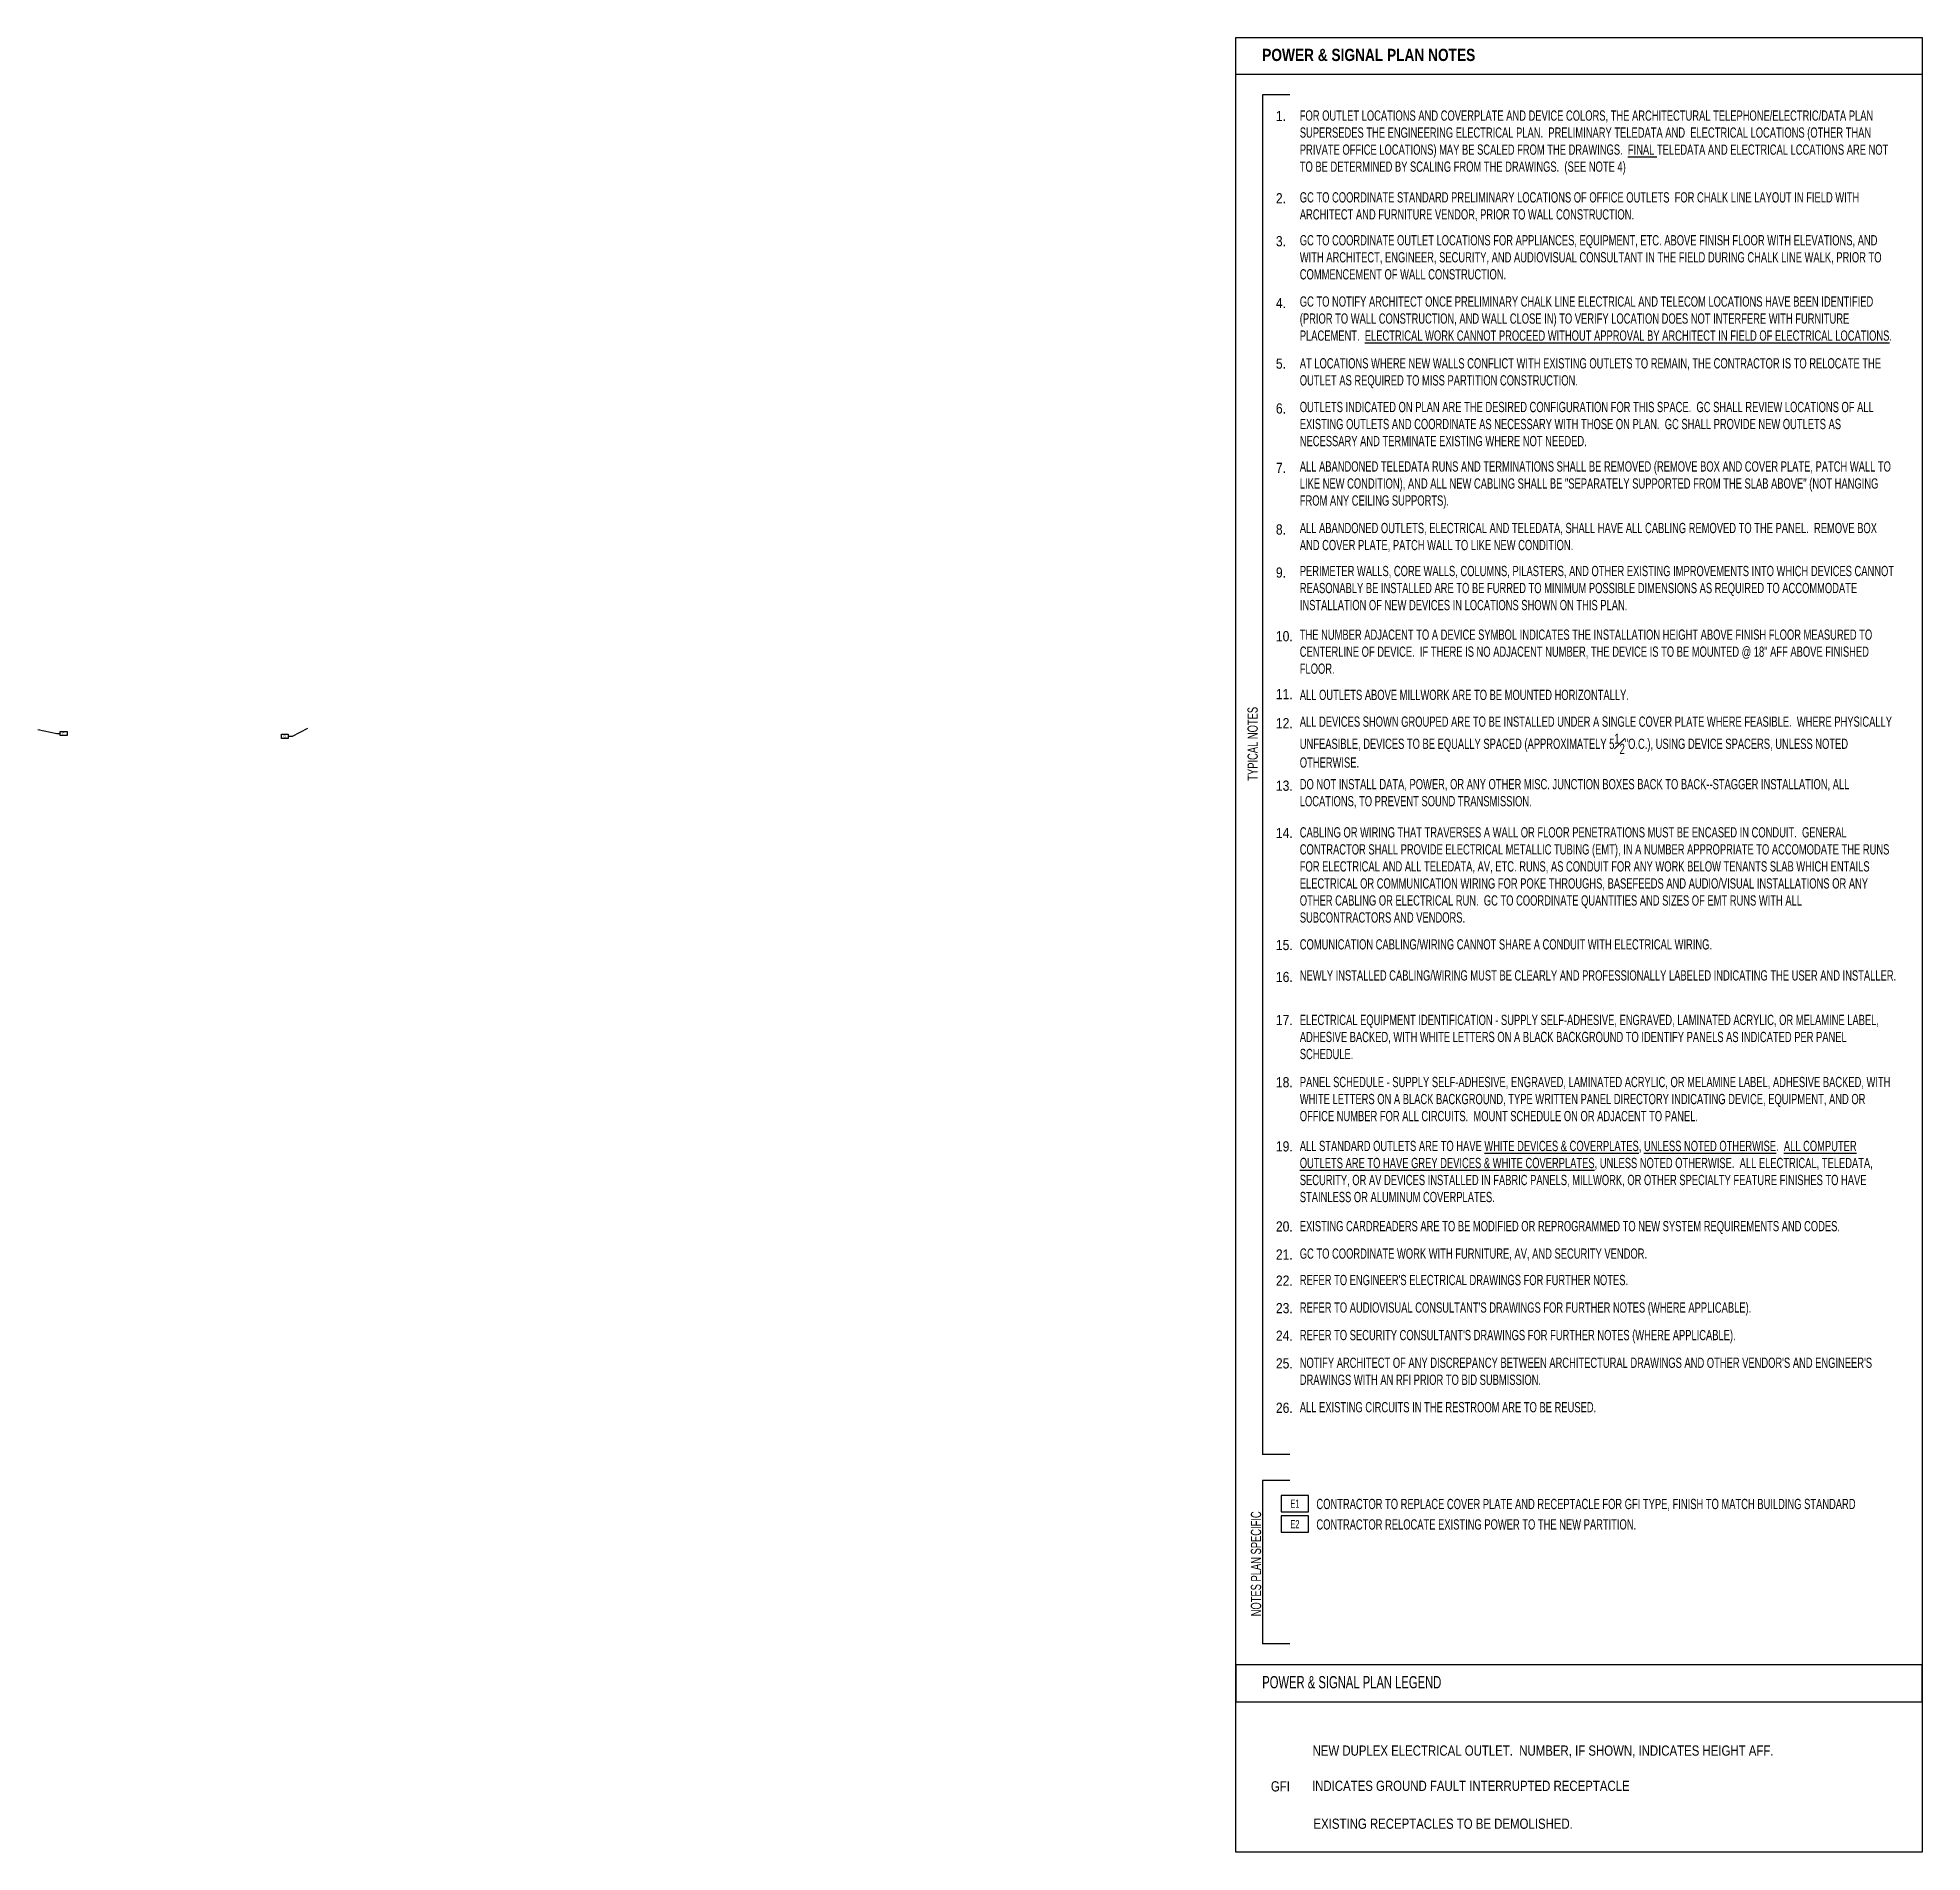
# Model space of a CAD drawing. Header units: inches. Extents: x 561 to 2407, y -505 to 1272.
import ezdxf
from ezdxf.enums import TextEntityAlignment as Align

# ---------------------------------------------------------------- set-up
doc = ezdxf.new("R2010")
doc.units = ezdxf.units.IN
doc.header["$LTSCALE"] = 96
doc.header["$MEASUREMENT"] = 0
doc.layers.add('A-Anno-PwrS', color=7, linetype='Continuous')
doc.layers.add('Legend 300$0$A-Anno-PwrS', color=7, linetype='Continuous')
doc.styles.add('Legend 300$0$OTJ_Title1', font='ARIALN.TTF')
doc.styles.add('Legend 300$0$XFINE_1-8', font='ARIALN.TTF', dxfattribs={"width": 0.8, "height": 8})
doc.styles.add('OTJ_Title1', font='arialbd.ttf')
doc.styles.add('XFINE', font='helvlght.shx', dxfattribs={"width": 0.85, "bigfont": 'special.shx'})
doc.styles.add('XFINE_0', font='ARIALN.TTF', dxfattribs={"width": 0.8})
doc.styles.add('XFINE_1-2', font='ARIALN.TTF', dxfattribs={"width": 0.8, "height": 2.5})
doc.styles.add('XFINE_1-8', font='ARIALN.TTF', dxfattribs={"width": 0.8, "height": 10})
doc.dimstyles.new('OTJ_1-2', dxfattribs={"dimscale": 24, "dimtxt": 0.09375, "dimasz": 0.09375, "dimexe": 0.0625, "dimexo": 0.15625, "dimgap": 0.046875, "dimtad": 1, "dimdec": 3, "dimzin": 3, "dimdsep": 46, "dimlunit": 4, "dimtxsty": 'XFINE_1-2', "dimblk": 'ARCHTICK', "dimcen": 0.09, "dimdle": 0.0625, "dimclrd": 15, "dimclre": 15, "dimclrt": 7, "dimadec": 0, "dimazin": 0, "dimtfac": 0.75, "dimtdec": 3, "dimtix": 1, "dimtmove": 1, "dimatfit": 3, "dimfxl": 1, "dimfrac": 1, "dimtolj": 1, "dimtzin": 0, "dimarcsym": 0})

# ---------------------------------------------------------------- blocks, each defined once
blk = doc.blocks.new('multi-note')
at = {"color": 4}
blk.add_lwpolyline([(-1.67, -1), (1.67, -1), (1.67, 1), (-1.67, 1)], close=True, dxfattribs=at)
at = {"color": 0, "style": 'XFINE_0', "width": 0.8}
blk.add_attdef('MULTI-NOTE', text='', height=1, dxfattribs=at).set_placement((0, 0), align=Align.MIDDLE_CENTER)
blk = doc.blocks.new('_ArchTick')
at = {"color": 0, "linetype": 'ByBlock', "const_width": 0.15}
blk.add_lwpolyline([(-0.5, -0.5), (0.5, 0.5)], dxfattribs=at)

msp = doc.modelspace()

# ---------------------------------------------------------------- linework, layer by layer
at = {"layer": 'A-Anno-PwrS'}
for p, q in [((1760.8, 1215.7), (1760.8, -115.8)), ((1787.3, 1215.7), (1760.8, 1215.7)), ((1787.3, -115.8), (1760.8, -115.8)), ((1760.8, -141.2), (1760.8, -300.9)), ((1787.3, -141.2), (1760.8, -141.2)), ((1787.3, -300.9), (1760.8, -300.9))]:
    msp.add_line(p, q, dxfattribs=at)
at = {"layer": 'A-Anno-PwrS', "color": 5}
for points in [[(1734.4, 1271.8), (2406.8, 1271.8), (2406.8, -505.2), (1734.4, -505.2)], [(1734.4, 1271.8), (2406.8, 1271.8), (2406.8, 1235.8), (1734.4, 1235.8)]]:
    msp.add_lwpolyline(points, close=True, dxfattribs=at)
at = {"layer": 'Legend 300$0$A-Anno-PwrS', "color": 5}
msp.add_lwpolyline([(1734.4, -357.7), (2406.8, -357.7), (2406.8, -321.7), (1734.4, -321.7)], close=True, dxfattribs=at)

# ---------------------------------------------------------------- block references
at = {"layer": 'A-Anno-PwrS'}
ref = msp.add_blockref('multi-note', (586.7, 590.5), dxfattribs=dict(at, xscale=-2, yscale=2, zscale=2))
ref.add_attrib('MULTI-NOTE', 'E1', dxfattribs={"layer": '0', "color": 0, "height": 2, "style": 'XFINE_0', "width": 0.8}).set_placement((586.9, 590.5), align=Align.MIDDLE_CENTER)
ref = msp.add_blockref('multi-note', (803.3, 587.6), dxfattribs=dict(at, xscale=-2, yscale=2, zscale=2))
ref.add_attrib('MULTI-NOTE', 'E1', dxfattribs={"layer": '0', "color": 0, "height": 2, "style": 'XFINE_0', "width": 0.8}).set_placement((803.5, 587.6), align=Align.MIDDLE_CENTER)
at = {"layer": 'A-Anno-PwrS', "xscale": 8, "yscale": 8, "zscale": 8}
for p, values in [((1792.4, -163.8), {'MULTI-NOTE': 'E1'}), ((1792.4, -183.8), {'MULTI-NOTE': 'E2'})]:
    msp.add_blockref('multi-note', p, dxfattribs=at).add_auto_attribs(values)

# ---------------------------------------------------------------- texts
at = {"layer": 'A-Anno-PwrS', "style": 'OTJ_Title1', "width": 0.8}
msp.add_text('POWER & SIGNAL PLAN NOTES', height=12, dxfattribs=at).set_placement((1760.4, 1248.9))
at = {"layer": 'A-Anno-PwrS', "char_height": 10, "attachment_point": 1}
for s, insert, width, style in [('{\\fArial|b0|i0|c0|p34;1.}', (1773.8, 1200.1), 9.067, 'XFINE'), ('FOR OUTLET LOCATIONS AND COVERPLATE AND DEVICE COLORS, THE ARCHITECTURAL TELEPHONE/ELECTRIC/DATA PLAN SUPERSEDES THE ENGINEERING ELECTRICAL PLAN.  PRELIMINARY TELEDATA AND  ELECTRICAL LOCATIONS (OTHER THAN PRIVATE OFFICE LOCATIONS) MAY BE SCALED FROM THE DRAWINGS.  {\\LFINAL} TELEDATA AND ELECTRICAL LCCATIONS ARE NOT TO BE DETERMINED BY SCALING FROM THE DRAWINGS.  (SEE NOTE 4)', (1797.2, 1200.5), 581.045, 'XFINE_1-8'), ('{\\fArial|b0|i0|c0|p34;2.}', (1773.8, 1119.5), 8, 'XFINE'), ('GC TO COORDINATE STANDARD PRELIMINARY LOCATIONS OF OFFICE OUTLETS  FOR CHALK LINE LAYOUT IN FIELD WITH ARCHITECT AND FURNITURE VENDOR, PRIOR TO WALL CONSTRUCTION.', (1797.2, 1120.4), 581.045, 'XFINE_1-8'), ('{\\fArial|b0|i0|c0|p34;3.}', (1773.8, 1077.5), 8, 'XFINE'), ('GC TO COORDINATE OUTLET LOCATIONS FOR APPLIANCES, EQUIPMENT, ETC. ABOVE FINISH FLOOR WITH ELEVATIONS, AND WITH ARCHITECT, ENGINEER, SECURITY, AND AUDIOVISUAL CONSULTANT IN THE FIELD DURING CHALK LINE WALK, PRIOR TO COMMENCEMENT OF WALL CONSTRUCTION.', (1797.2, 1078.4), 581.045, 'XFINE_1-8'), ('{\\fArial|b0|i0|c0|p34;4.}', (1773.8, 1016.9), 8, 'XFINE'), ('GC TO NOTIFY ARCHITECT ONCE PRELIMINARY CHALK LINE ELECTRICAL AND TELECOM LOCATIONS HAVE BEEN IDENTIFIED (PRIOR TO WALL CONSTRUCTION, AND WALL CLOSE IN) TO VERIFY LOCATION DOES NOT INTERFERE WITH FURNITURE PLACEMENT.  {\\LELECTRICAL WORK CANNOT PROCEED WITHOUT APPROVAL BY ARCHITECT IN FIELD OF ELECTRICAL LOCATIONS}.', (1797.2, 1018.4), 581.045, 'XFINE_1-8'), ('{\\fArial|b0|i0|c0|p34;5.}', (1773.8, 957.6), 8, 'XFINE'), ('AT LOCATIONS WHERE NEW WALLS CONFLICT WITH EXISTING OUTLETS TO REMAIN, THE CONTRACTOR IS TO RELOCATE THE OUTLET AS REQUIRED TO MISS PARTITION CONSTRUCTION.', (1797.2, 957.9), 581.045, 'XFINE_1-8'), ('{\\fArial|b0|i0|c0|p34;6.}', (1773.8, 913.7), 8, 'XFINE'), ('OUTLETS INDICATED ON PLAN ARE THE DESIRED CONFIGURATION FOR THIS SPACE.  GC SHALL REVIEW LOCATIONS OF ALL EXISTING OUTLETS AND COORDINATE AS NECESSARY WITH THOSE ON PLAN.  GC SHALL PROVIDE NEW OUTLETS AS NECESSARY AND TERMINATE EXISTING WHERE NOT NEEDED.', (1797.2, 915.1), 581.045, 'XFINE_1-8'), ('{\\fArial|b0|i0|c0|p34;7.}', (1773.8, 855.5), 8, 'XFINE'), ('\\pt220;ALL ABANDONED TELEDATA RUNS AND TERMINATIONS SHALL BE REMOVED (REMOVE BOX AND COVER PLATE, PATCH WALL TO LIKE NEW CONDITION), AND ALL NEW CABLING SHALL BE "SEPARATELY SUPPORTED FROM THE SLAB ABOVE" (NOT HANGING FROM ANY CEILING SUPPORTS).  ', (1797.2, 856.9), 581.045, 'XFINE_1-8'), ('{\\fArial|b0|i0|c0|p34;8.}', (1773.8, 795.2), 8, 'XFINE'), ('\\pt220;ALL ABANDONED OUTLETS, ELECTRICAL AND TELEDATA, SHALL HAVE ALL CABLING REMOVED TO THE PANEL.  REMOVE BOX AND COVER PLATE, PATCH WALL TO LIKE NEW CONDITION.', (1797.2, 796.6), 581.045, 'XFINE_1-8'), ('{\\fArial|b0|i0|c0|p34;9.}', (1773.8, 753), 8, 'XFINE'), ('PERIMETER WALLS, CORE WALLS, COLUMNS, PILASTERS, AND OTHER EXISTING IMPROVEMENTS INTO WHICH DEVICES CANNOT REASONABLY BE INSTALLED ARE TO BE FURRED TO MINIMUM POSSIBLE DIMENSIONS AS REQUIRED TO ACCOMMODATE INSTALLATION OF NEW DEVICES IN LOCATIONS SHOWN ON THIS PLAN. ', (1797.2, 754.5), 581.045, 'XFINE_1-8'), ('{\\fArial|b0|i0|c0|p34;10.}', (1773.8, 690.7), 3.733, 'XFINE'), ('THE NUMBER ADJACENT TO A DEVICE SYMBOL INDICATES THE INSTALLATION HEIGHT ABOVE FINISH FLOOR MEASURED TO CENTERLINE OF DEVICE.  IF THERE IS NO ADJACENT NUMBER, THE DEVICE IS TO BE MOUNTED @ 18" AFF ABOVE FINISHED FLOOR.', (1797.2, 692.2), 581.045, 'XFINE_1-8'), ('{\\fArial|b0|i0|c0|p34;11.}', (1773.8, 634), 9.067, 'XFINE'), ('ALL OUTLETS ABOVE MILLWORK ARE TO BE MOUNTED HORIZONTALLY.', (1797.2, 633.2), 581.045, 'XFINE_1-8'), ('{\\fArial|b0|i0|c0|p34;12.}', (1773.8, 605.5), 8, 'XFINE'), ('\\A1;ALL DEVICES SHOWN GROUPED ARE TO BE INSTALLED UNDER A SINGLE COVER PLATE WHERE FEASIBLE.  WHERE PHYSICALLY UNFEASIBLE, DEVICES TO BE EQUALLY SPACED (APPROXIMATELY 5\\S1#2;"O.C.), USING DEVICE SPACERS, UNLESS NOTED OTHERWISE. ', (1797.2, 607), 581.045, 'XFINE_1-8'), ('{\\fArial|b0|i0|c0|p34;13.}', (1773.8, 544.3), 8, 'XFINE'), ('\\pt220;DO NOT INSTALL DATA, POWER, OR ANY OTHER MISC. JUNCTION BOXES BACK TO BACK--STAGGER INSTALLATION, ALL LOCATIONS, TO PREVENT SOUND TRANSMISSION.', (1797.2, 545.8), 581.045, 'XFINE_1-8'), ('CABLING OR WIRING THAT TRAVERSES A WALL OR FLOOR PENETRATIONS MUST BE ENCASED IN CONDUIT.  GENERAL CONTRACTOR SHALL PROVIDE ELECTRICAL METALLIC TUBING (EMT), IN A NUMBER APPROPRIATE TO ACCOMODATE THE RUNS FOR ELECTRICAL AND ALL TELEDATA, AV, ETC. RUNS, AS CONDUIT FOR ANY WORK BELOW TENANTS SLAB WHICH ENTAILS ELECTRICAL OR COMMUNICATION WIRING FOR POKE THROUGHS, BASEFEEDS AND AUDIO/VISUAL INSTALLATIONS OR ANY OTHER CABLING OR ELECTRICAL RUN.  GC TO COORDINATE QUANTITIES AND SIZES OF EMT RUNS WITH ALL SUBCONTRACTORS AND VENDORS.', (1797.2, 498.6), 581.045, 'XFINE_1-8'), ('{\\fArial|b0|i0|c0|p34;14.}', (1773.8, 498), 8, 'XFINE'), ('{\\fArial|b0|i0|c0|p34;15.}', (1773.8, 388.3), 8, 'XFINE'), ('\\pt220;COMUNICATION CABLING/WIRING CANNOT SHARE A CONDUIT WITH ELECTRICAL WIRING.', (1797.2, 388.9), 581.045, 'XFINE_1-8'), ('{\\fArial|b0|i0|c0|p34;16.}', (1773.8, 357), 8, 'XFINE'), ('\\pt220;NEWLY INSTALLED CABLING/WIRING MUST BE CLEARLY AND PROFESSIONALLY LABELED INDICATING THE USER AND INSTALLER.', (1797.2, 358.5), 581.045, 'XFINE_1-8'), ('{\\fArial|b0|i0|c0|p34;17.}', (1773.8, 314.8), 8, 'XFINE'), ('\\pt220;ELECTRICAL EQUIPMENT IDENTIFICATION - SUPPLY SELF-ADHESIVE, ENGRAVED, LAMINATED ACRYLIC, OR MELAMINE LABEL, ADHESIVE BACKED, WITH WHITE LETTERS ON A BLACK BACKGROUND TO IDENTIFY PANELS AS INDICATED PER PANEL SCHEDULE. ', (1797.2, 314.9), 581.045, 'XFINE_1-8'), ('{\\fArial|b0|i0|c0|p34;18.}', (1773.8, 253.9), 8, 'XFINE'), ('\\pt220;PANEL SCHEDULE - SUPPLY SELF-ADHESIVE, ENGRAVED, LAMINATED ACRYLIC, OR MELAMINE LABEL, ADHESIVE BACKED, WITH WHITE LETTERS ON A BLACK BACKGROUND, TYPE WRITTEN PANEL DIRECTORY INDICATING DEVICE, EQUIPMENT, AND OR OFFICE NUMBER FOR ALL CIRCUITS.  MOUNT SCHEDULE ON OR ADJACENT TO PANEL.', (1797.2, 254.1), 581.045, 'XFINE_1-8'), ('{\\fArial|b0|i0|c0|p34;19.}', (1773.8, 191.1), 7.467, 'XFINE'), ('ALL STANDARD OUTLETS ARE TO HAVE {\\LWHITE DEVICES & COVERPLATES}, {\\LUNLESS NOTED OTHERWISE}.  {\\LALL COMPUTER OUTLETS ARE TO HAVE GREY DEVICES & WHITE COVERPLATES}, UNLESS NOTED OTHERWISE.  ALL ELECTRICAL, TELEDATA, SECURITY, OR AV DEVICES INSTALLED IN FABRIC PANELS, MILLWORK, OR OTHER SPECIALTY FEATURE FINISHES TO HAVE STAINLESS OR ALUMINUM COVERPLATES.', (1797.2, 191.5), 581.045, 'XFINE_1-8'), ('{\\fArial|b0|i0|c0|p34;20.}', (1773.8, 112.7), 8, 'XFINE'), ('EXISTING CARDREADERS ARE TO BE MODIFIED OR REPROGRAMMED TO NEW SYSTEM REQUIREMENTS AND CODES.', (1797.2, 113), 581.045, 'XFINE_1-8'), ('{\\fArial|b0|i0|c0|p34;21.}', (1773.8, 85.2), 8, 'XFINE'), ('GC TO COORDINATE WORK WITH FURNITURE, AV, AND SECURITY VENDOR.', (1797.2, 86.1), 581.045, 'XFINE_1-8'), ('{\\fArial|b0|i0|c0|p34;22.}', (1773.8, 59.6), 8, 'XFINE'), ("REFER TO ENGINEER'S ELECTRICAL DRAWINGS FOR FURTHER NOTES.", (1797.2, 60.2), 581.045, 'XFINE_1-8'), ('{\\fArial|b0|i0|c0|p34;23.}', (1773.8, 32.7), 8, 'XFINE'), ("REFER TO AUDIOVISUAL CONSULTANT'S DRAWINGS FOR FURTHER NOTES (WHERE APPLICABLE).", (1797.2, 33.3), 581.045, 'XFINE_1-8'), ('{\\fArial|b0|i0|c0|p34;24.}', (1773.8, 5.7), 8, 'XFINE'), ("REFER TO SECURITY CONSULTANT'S DRAWINGS FOR FURTHER NOTES (WHERE APPLICABLE).", (1797.2, 6.3), 581.045, 'XFINE_1-8'), ('{\\fArial|b0|i0|c0|p34;25.}', (1773.8, -21.4), 8, 'XFINE'), ("NOTIFY ARCHITECT OF ANY DISCREPANCY BETWEEN ARCHITECTURAL DRAWINGS AND OTHER VENDOR'S AND ENGINEER'S DRAWINGS WITH AN RFI PRIOR TO BID SUBMISSION.", (1797.2, -20.8), 581.045, 'XFINE_1-8'), ('{\\fArial|b0|i0|c0|p34;26.}', (1773.8, -64.9), 8, 'XFINE'), ('ALL EXISTING CIRCUITS IN THE RESTROOM ARE TO BE REUSED. ', (1797.2, -64.3), 581.045, 'XFINE_1-8'), ('CONTRACTOR TO REPLACE COVER PLATE AND RECEPTACLE FOR GFI TYPE, FINISH TO MATCH BUILDING STANDARD', (1813.5, -159.1), 593.304, 'XFINE_1-8'), ('CONTRACTOR RELOCATE EXISTING POWER TO THE NEW PARTITION. ', (1813.5, -179.1), 593.304, 'XFINE_1-8')]:
    msp.add_mtext(s, dxfattribs=dict(at, insert=insert, width=width, style=style))
at = {"layer": 'A-Anno-PwrS', "char_height": 10, "attachment_point": 2, "rotation": 90, "style": 'XFINE_1-8'}
for s, insert, width in [('TYPICAL NOTES', (1746, 580.3), 154.469), ('NOTES PLAN SPECIFIC', (1749.3, -222.7), 178.604)]:
    msp.add_mtext(s, dxfattribs=dict(at, insert=insert, width=width))
at = {"layer": 'Legend 300$0$A-Anno-PwrS', "style": 'Legend 300$0$OTJ_Title1', "width": 0.8}
msp.add_text('POWER & SIGNAL PLAN LEGEND', height=12, dxfattribs=at).set_placement((1760.4, -344.6))
at = {"layer": 'Legend 300$0$A-Anno-PwrS', "char_height": 10, "attachment_point": 1, "style": 'Legend 300$0$XFINE_1-8'}
for s, insert, width in [('{\\fArial|b0|i0|c0|p34;NEW DUPLEX ELECTRICAL OUTLET.  NUMBER, IF SHOWN, INDICATES HEIGHT AFF.}', (1809.7, -400.6), 567.652), ('{\\fArial|b0|i0|c0|p34;GFI}', (1768.9, -435.6), 18.006), ('I{\\fArial|b0|i0|c0|p34;NDICATES GROUND FAULT INTERRUPTED RECEPTACLE}', (1809.7, -435.1), 567.654), ('{\\fArial|b0|i0|c0|p34;EXISTING RECEPTACLES TO BE DEMOLISHED.}', (1810.6, -472.2), 568.312)]:
    msp.add_mtext(s, dxfattribs=dict(at, insert=insert, width=width))

# ---------------------------------------------------------------- leaders
at = {"layer": 'A-Anno-PwrS'}
for points in [[(561.3, 594.4), (579.9, 590.5), (583.4, 590.5)], [(825.4, 595.4), (810.3, 587.5), (806.7, 587.5)]]:
    msp.add_leader(points, dimstyle='OTJ_1-2', override={"dimgap": 0.046875, "dimtad": 0}, dxfattribs=at)

doc.saveas('drawing.dxf')
